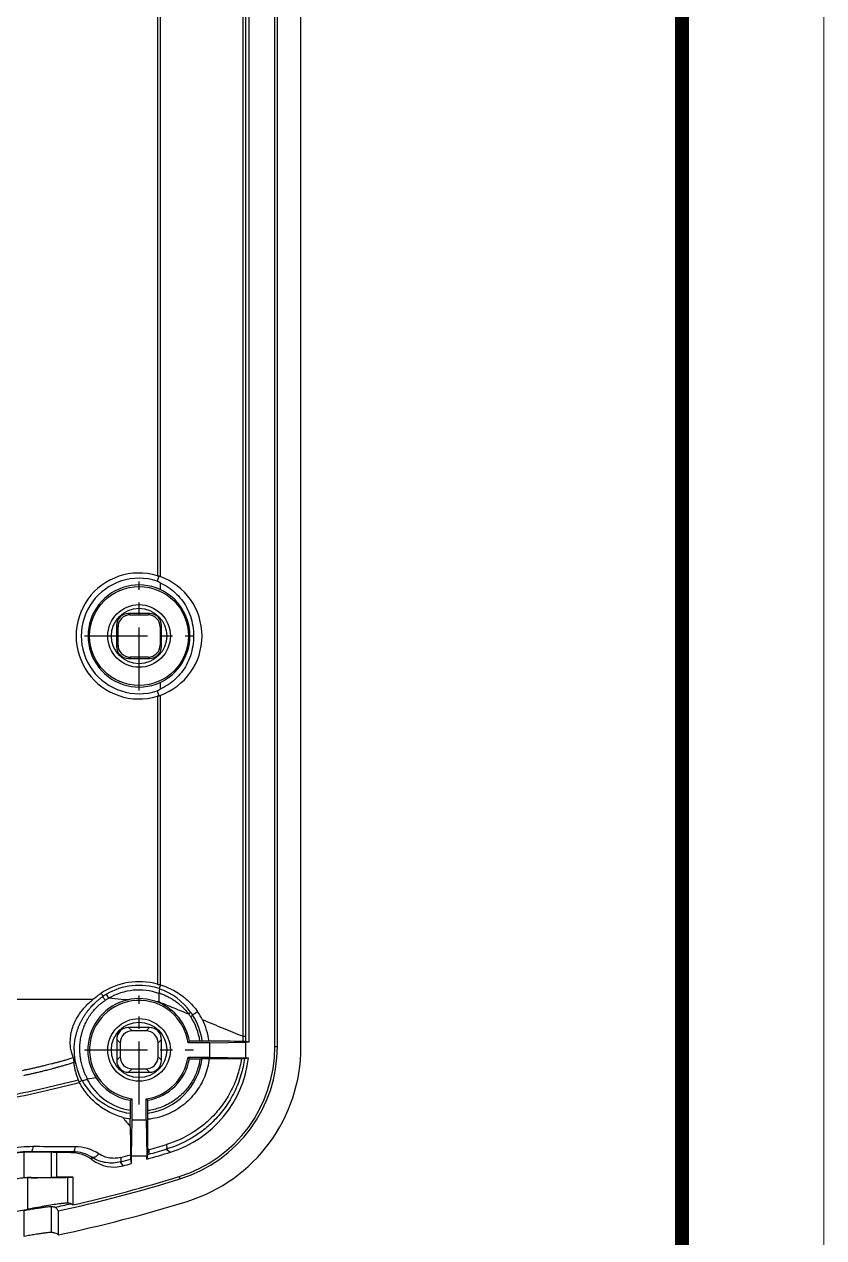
# Model space of a CAD drawing. Header units: millimetres. Extents: x 4688 to 5146, y 1130 to 1448.
# Drawn here: x 5101.2 to 5145.6, y 1235.9 to 1303.3 of the extents above; entities that cross this region are included whole.
import ezdxf

# ---------------------------------------------------------------- set-up
doc = ezdxf.new("R2010")
doc.units = ezdxf.units.MM
doc.header["$MEASUREMENT"] = 0
doc.linetypes.add('CENTER', pattern=[50.8, 31.75, -6.35, 6.35, -6.35])
doc.layers.get('0').update_dxf_attribs({"linetype": 'CONTINUOUS'})
doc.layers.add('from', color=7, linetype='CONTINUOUS', lineweight=13)

msp = doc.modelspace()

# ---------------------------------------------------------------- linework, layer by layer
at = {"color": 7, "linetype": 'Continuous'}
for p, q in [((5113.693, 1246.734), (5113.693, 1381.863)), ((5115.133, 1246.475), (5115.133, 1382.122)), ((5115.273, 1246.475), (5115.273, 1382.122)), ((5116.581, 1246.466), (5116.581, 1382.131)), ((5113.343, 1381.545), (5113.343, 1247.052)), ((5113.502, 1381.544), (5113.502, 1247.053)), ((5108.752, 1356), (5108.752, 1272.597)), ((5108.599, 1355.95), (5108.599, 1272.647)), ((5108.678, 1272.626), (5108.586, 1272.348)), ((5108.752, 1272.25), (5108.752, 1271.883)), ((5106.995, 1270.548), (5107.077, 1270.467)), ((5108.167, 1270.548), (5106.995, 1270.548)), ((5107.077, 1270.467), (5108.086, 1270.467)), ((5108.167, 1270.548), (5108.086, 1270.467)), ((5106.331, 1269.884), (5106.331, 1268.713)), ((5106.331, 1269.884), (5106.412, 1269.803)), ((5106.412, 1268.794), (5106.412, 1269.803)), ((5108.831, 1269.884), (5108.75, 1269.803)), ((5108.75, 1269.803), (5108.75, 1268.794)), ((5108.831, 1268.713), (5108.831, 1269.884)), ((5106.331, 1268.713), (5106.412, 1268.794)), ((5108.831, 1268.713), (5108.75, 1268.794)), ((5106.995, 1268.048), (5107.077, 1268.13)), ((5106.995, 1268.048), (5108.167, 1268.048)), ((5108.086, 1268.13), (5107.077, 1268.13)), ((5108.167, 1268.048), (5108.086, 1268.13)), ((5108.752, 1266.714), (5108.752, 1266.347)), ((5108.586, 1266.248), (5108.678, 1265.971)), ((5108.599, 1265.95), (5108.599, 1249.948)), ((5108.752, 1266), (5108.752, 1249.916)), ((5108.772, 1249.913), (5108.704, 1249.705)), ((5105.019, 1249.106), (5068.143, 1249.106)), ((5105.896, 1249.167), (5105.765, 1249.391)), ((5106.967, 1249.08), (5106.581, 1249.106)), ((5108.677, 1248.963), (5108.568, 1248.971)), ((5108.677, 1249.44), (5108.677, 1248.963)), ((5110.837, 1248.419), (5110.558, 1248.237)), ((5107.002, 1247.542), (5107.193, 1247.351)), ((5108.161, 1247.542), (5107.002, 1247.542)), ((5108.161, 1247.542), (5107.969, 1247.351)), ((5106.337, 1246.878), (5106.337, 1245.719)), ((5106.337, 1246.878), (5106.528, 1246.687)), ((5107.969, 1247.351), (5107.193, 1247.351)), ((5108.825, 1246.878), (5108.634, 1246.687)), ((5108.825, 1245.719), (5108.825, 1246.878)), ((5110.965, 1246.788), (5110.38, 1246.79)), ((5111.472, 1246.781), (5111.092, 1246.787)), ((5113.343, 1247.052), (5113.34, 1246.769)), ((5113.343, 1247.053), (5113.502, 1247.053)), ((5113.693, 1246.734), (5113.502, 1246.766)), ((5106.528, 1246.687), (5106.528, 1245.91)), ((5108.634, 1245.91), (5108.634, 1246.687)), ((5111.507, 1246.698), (5110.302, 1246.698)), ((5111.507, 1246.698), (5113.507, 1246.734)), ((5111.507, 1245.898), (5111.507, 1246.698)), ((5113.507, 1245.863), (5113.507, 1246.734)), ((5113.693, 1246.734), (5113.507, 1246.734)), ((5115.273, 1246.475), (5115.133, 1246.475)), ((5106.337, 1245.719), (5106.528, 1245.91)), ((5108.825, 1245.719), (5108.634, 1245.91)), ((5110.302, 1245.898), (5111.507, 1245.898)), ((5110.379, 1245.808), (5110.971, 1245.81)), ((5111.09, 1245.811), (5111.481, 1245.817)), ((5111.507, 1245.898), (5113.507, 1245.863)), ((5113.507, 1245.863), (5113.657, 1245.863)), ((5107.002, 1245.055), (5107.193, 1245.246)), ((5107.002, 1245.055), (5108.161, 1245.055)), ((5107.193, 1245.246), (5107.969, 1245.246)), ((5108.161, 1245.055), (5107.969, 1245.246)), ((5104.25, 1244.525), (5104.393, 1244.601)), ((5107.085, 1243.496), (5107.086, 1242.941)), ((5107.181, 1243.578), (5107.181, 1242.419)), ((5107.981, 1242.419), (5107.981, 1243.578)), ((5108.073, 1242.926), (5108.075, 1243.498)), ((5107.088, 1242.775), (5107.093, 1242.462)), ((5108.067, 1242.44), (5108.072, 1242.782)), ((5107.094, 1242.038), (5107.093, 1242.462)), ((5107.181, 1242.419), (5107.145, 1240.419)), ((5107.181, 1242.419), (5107.981, 1242.419)), ((5107.981, 1242.419), (5108.017, 1240.419)), ((5108.06, 1240.734), (5108.06, 1240.811)), ((5108.06, 1240.811), (5108.11, 1240.748)), ((5109.089, 1240.78), (5109.328, 1240.618)), ((5101.2, 1239.19), (5101.2, 1240.61)), ((5103.911, 1240.638), (5101.577, 1240.643)), ((5101.577, 1240.62), (5101.577, 1240.643)), ((5102.722, 1239.218), (5102.722, 1240.607)), ((5103.001, 1240.588), (5103.001, 1239.238)), ((5103.782, 1240.588), (5103.001, 1240.588)), ((5107.105, 1240.221), (5107.145, 1239.979)), ((5107.145, 1240.419), (5107.145, 1239.979)), ((5107.145, 1240.419), (5108.017, 1240.419)), ((5108.056, 1240.483), (5108.017, 1240.225)), ((5108.017, 1240.225), (5108.017, 1240.419)), ((5108.113, 1240.499), (5108.056, 1240.483)), ((5101.403, 1237.447), (5101.403, 1239.194)), ((5101.577, 1239.205), (5101.577, 1239.197)), ((5103.001, 1239.238), (5103.904, 1239.238)), ((5103.609, 1239.217), (5103.609, 1237.78)), ((5103.904, 1239.238), (5103.904, 1237.681)), ((5109.856, 1239.128), (5109.815, 1239.262)), ((5101.2, 1235.935), (5101.2, 1237.362)), ((5102.722, 1236.148), (5102.722, 1237.58)), ((5103.078, 1237.356), (5103.078, 1236.018))]:
    msp.add_line(p, q, dxfattribs=at)
at = {"color": 1, "linetype": 'CENTER', "ltscale": 0.11}
for p, q in [((5107.581, 1266.273), (5107.581, 1272.323)), ((5104.556, 1269.298), (5110.606, 1269.298)), ((5107.581, 1243.273), (5107.581, 1249.323)), ((5104.556, 1246.298), (5110.606, 1246.298))]:
    msp.add_line(p, q, dxfattribs=at)
at = {"color": 7, "linetype": 'Continuous'}
for centre, radius in [((5107.581, 1269.298), 2.75), ((5107.581, 1269.298), 1.741), ((5107.581, 1269.298), 1.539), ((5107.581, 1246.298), 1.741), ((5107.581, 1246.298), 1.539)]:
    msp.add_circle(centre, radius, dxfattribs=at)
for centre, radius, start, end in [((5107.581, 1269.298), 3.5, 73.0845, 286.9155), ((5107.581, 1269.298), 3.211, 71.7609, 288.2391), ((5108.958, 1273.823), 1.229, 253.04853, 256.82425), ((5107.581, 1269.298), 3.5, 289.53666, 70.46334), ((5107.581, 1269.298), 2.837, 65.62599, 294.37401), ((5107.213, 1269.852), 2.849, 57.31005, 61.19069), ((5107.564, 1269.3), 2.843, 294.69501, 65.30523), ((5107.212, 1268.746), 2.851, 298.81033, 302.68927), ((5108.958, 1264.774), 1.229, 103.17575, 106.95147), ((5107.581, 1246.298), 3.789, 74.40763, 123.86654), ((5107.581, 1246.298), 3.587, 71.76092, 120.42338), ((5107.581, 1246.298), 3.327, 70.77503, 120.42883), ((5107.55, 1246.324), 3.564, 35.59356, 71.15458), ((5108.135, 1245.166), 4.79, 82.35779, 82.60854), ((5107.581, 1246.298), 2.849, 67.37135, 212.25259), ((5107.581, 1246.298), 2.75, 8.3636, 261.6364), ((5107.274, 1246.818), 2.983, 120.39351, 125.04085), ((5101.357, 1193.963), 55.39, 84.58766, 85.29893), ((5105.208, 1248.895), 3.469, 0.54747, 1.13193), ((5107.575, 1246.302), 2.848, 9.87207, 67.22318), ((5107.409, 1246.214), 3.743, 32.7073, 35.70557), ((5107.638, 1246.282), 3.366, 8.65143, 33.25394), ((5107.555, 1246.307), 3.57, 7.72937, 32.72717), ((5108.051, 1246.449), 3.413, 26.39521, 35.26021), ((5107.642, 1246.253), 3.866, 7.85392, 26.30452), ((5103.792, 1252.32), 8.601, 319.18417, 319.98871), ((5108.294, 606.235), 640.554, 89.548616, 89.71572), ((5256.515, 1247.067), 143.013, 180.00582, 180.1206), ((5106.46, 1246.746), 2.703, 189.52227, 199.368), ((5107.523, 1246.278), 3.55, 179.66222, 208.17116), ((5107.581, 1246.475), 7.551, 287.20399, 0), ((5107.581, 1246.475), 7.691, 287.20399, 0), ((5107.596, 1246.464), 8.985, 287.19763, 0.0137), ((5107.581, 1246.298), 2.75, 278.3636, 351.6364), ((5107.562, 1246.308), 3.562, 278.22258, 351.987), ((5107.574, 1246.303), 2.849, 280.13008, 349.99812), ((5107.504, 1246.532), 6.189, 287.14299, 353.79191), ((5103.759, 1240.248), 8.645, 40.02412, 40.81375), ((5107.789, 1993.725), 747.917, 270.282858, 270.420154), ((5104.309, 1307.534), 62.376, 278.42379, 278.6194), ((5103.906, 1250.02), 5.399, 278.70101, 283.52882), ((5107.573, 1246.305), 2.851, 212.53606, 260.1471), ((5103.302, 1243.961), 1.103, 27.89651, 30.73207), ((5107.557, 1246.335), 3.591, 208.85056, 262.49614), ((5107.63, 1246.223), 3.327, 207.7649, 260.59494), ((5101.521, 1250.132), 8.66, 309.97511, 310.81318), ((5113.605, 1250.09), 8.604, 229.18426, 230.00235), ((5122.293, 1254.737), 19.811, 217.96981, 219.89855), ((5107.66, 1246.213), 3.795, 254.9422, 261.39216), ((5101.661, 1233.968), 6.954, 89.84795, 100.66441), ((5104.02, 1238.49), 2.425, 56.90743, 89.82691), ((5101.584, 1263.431), 23.603, 285.92344, 286.0505), ((5028.18, 1510.514), 281.358, 286.50419, 286.71562), ((5080.434, 1338.491), 101.826, 285.77276, 286.3444), ((5101.562, 1234.126), 6.518, 89.87255, 100.52529), ((5101.563, 1234.094), 6.527, 93.18893, 100.48272), ((5101.552, 1234.302), 6.318, 89.77465, 93.1914), ((5107.74, 1230.597), 10.746, 110.86923, 111.60979), ((5103.782, 1238.587), 2, 53.16649, 90.00108), ((5103.907, 1238.692), 1.946, 57.32384, 89.85538), ((5106.181, 1241.79), 2.001, 233.14629, 285.10904), ((5086.215, 1320.901), 83.105, 284.16372, 284.55641), ((5086.636, 1316.516), 78.993, 284.60314, 285.01762), ((5104.628, 1238.577), 2.438, 31.68836, 37.90489), ((5086.581, 1314.298), 77.112, 286.13976, 287.15683), ((5086.581, 1314.298), 77.112, 285.12607, 285.46673), ((5101.587, 1234.084), 5.121, 94.33572, 100.69826), ((5101.587, 1234.084), 5.113, 92.06872, 100.69671), ((5101.597, 1233.951), 5.254, 90.22401, 94.33449), ((5101.59, 1234), 5.197, 90.14845, 92.06866), ((5086.581, 1314.298), 78.691, 282.1012, 287.20399), ((5086.581, 1314.298), 78.551, 282.73995, 287.20399), ((5086.581, 1319.512), 83.392, 259.7622, 280.2378), ((5086.581, 1314.298), 78.459, 281.99955, 282.67725), ((5086.581, 1314.298), 80, 281.90034, 287.21133)]:
    msp.add_arc(centre, radius, start, end, dxfattribs=at)
for centre, major_axis, ratio, start_param, end_param in [((5106.996, 1269.884), (0.47, -0.47), 0.999695, 2.356347, 3.926839), ((5107.077, 1269.803), (-0.47, 0.47), 0.999695, -0.785246, 0.785246), ((5108.085, 1269.803), (0.47, 0.47), 0.999695, -0.785246, 0.785246), ((5108.166, 1269.884), (0.47, 0.47), 0.999695, -0.785246, 0.785246), ((5106.996, 1268.713), (0.47, 0.47), 0.999695, 2.356347, 3.926839), ((5107.077, 1268.794), (0.47, 0.47), 0.999695, -3.926839, -2.356347), ((5108.085, 1268.794), (-0.47, 0.47), 0.999695, -3.926839, -2.356347), ((5108.166, 1268.713), (-0.47, 0.47), 0.999695, -3.926839, -2.356347), ((5107.002, 1246.878), (-0.47, 0.47), 0.999695, -0.785246, 0.785246), ((5108.16, 1246.878), (0.47, 0.47), 0.999695, -0.785246, 0.785246), ((5107.193, 1246.687), (0.47, -0.47), 0.999695, 2.356347, 3.926839), ((5107.969, 1246.687), (-0.47, -0.47), 0.999695, 2.356347, 3.926839), ((5107.002, 1245.719), (0.47, 0.47), 0.999695, -3.926839, -2.356347), ((5107.193, 1245.91), (0.47, 0.47), 0.999695, 2.356347, 3.926839), ((5107.969, 1245.91), (-0.47, 0.47), 0.999695, 2.356347, 3.926839), ((5108.16, 1245.719), (-0.47, 0.47), 0.999695, -3.926839, -2.356347), ((5100.75, 1240.604), (2, 0), 0.008727, 0.169767, 1.144839), ((5078.081, 1240.57), (25, 0), 0.008727, 0.080086, 0.169767), ((5100.75, 1239.221), (2, 0), 0.008727, -1.144839, -0.169767), ((5100.75, 1239.221), (2.9, 0), 0.008727, -1.281831, -0.169767), ((5078.081, 1239.255), (25, 0), 0.008727, -0.169767, -0.080086), ((5078.081, 1239.255), (25.9, 0), 0.008727, -0.169767, -0.077297)]:
    msp.add_ellipse(centre, major_axis=major_axis, ratio=ratio, start_param=start_param, end_param=end_param, dxfattribs=at)
for points, start_tangent, end_tangent in [([(5108.752, 1272.597), (5108.715, 1272.611), (5108.678, 1272.626)], (-0.942508, 0.334185), (-0.919158, 0.393889)), ([(5108.752, 1272.25), (5109.199, 1272.008), (5109.594, 1271.699), (5109.935, 1271.328), (5110.216, 1270.896), (5110.432, 1270.401), (5110.566, 1269.858), (5110.611, 1269.299), (5110.566, 1268.739), (5110.432, 1268.197), (5110.217, 1267.701), (5109.935, 1267.269), (5109.594, 1266.898), (5109.199, 1266.589), (5108.752, 1266.347)], (0.916676, -0.399631), (-0.916674, -0.399636)), ([(5108.678, 1265.971), (5108.715, 1265.986), (5108.752, 1266)], (0.919158, 0.393889), (0.942507, 0.334188)), ([(5108.599, 1249.948), (5108.652, 1249.934), (5108.703, 1249.924), (5108.752, 1249.916)], (0.963198, -0.268792), (0.99169, -0.128647)), ([(5108.679, 1249.463), (5108.677, 1249.448), (5108.678, 1249.44)], (-0.243085, -0.970005), (0.274367, -0.961625)), ([(5108.704, 1249.705), (5108.709, 1249.639), (5108.699, 1249.556), (5108.679, 1249.463)], (0.237947, -0.971278), (-0.243085, -0.970005)), ([(5108.679, 1249.463), (5108.939, 1249.368), (5109.199, 1249.247), (5109.434, 1249.114), (5109.631, 1248.982), (5109.798, 1248.853), (5109.942, 1248.728), (5110.066, 1248.607), (5110.174, 1248.491), (5110.266, 1248.383), (5110.346, 1248.281)], (0.952108, -0.305763), (0.600853, -0.799359)), ([(5108.772, 1249.913), (5109.199, 1249.755), (5109.592, 1249.555), (5109.951, 1249.321), (5110.278, 1249.053), (5110.574, 1248.752), (5110.837, 1248.419)], (0.955799, -0.29402), (0.576701, -0.816955)), ([(5103.795, 1246.298), (5103.758, 1246.754), (5103.797, 1247.177), (5103.894, 1247.558), (5104.031, 1247.892), (5104.189, 1248.176), (5104.353, 1248.413), (5104.516, 1248.616), (5104.679, 1248.794), (5104.845, 1248.955), (5105.019, 1249.106)], (-0.164954, 0.986301), (0.770339, 0.637634)), ([(5103.973, 1246.298), (5103.976, 1246.432), (5103.986, 1246.583), (5104.005, 1246.748), (5104.033, 1246.922), (5104.072, 1247.102), (5104.12, 1247.282), (5104.176, 1247.454), (5104.235, 1247.611), (5104.296, 1247.751), (5104.362, 1247.886), (5104.434, 1248.022), (5104.516, 1248.159), (5104.609, 1248.301), (5104.715, 1248.447), (5104.819, 1248.579), (5104.917, 1248.691), (5105.009, 1248.789), (5105.095, 1248.875), (5105.174, 1248.949), (5105.25, 1249.016), (5105.324, 1249.08), (5105.401, 1249.141), (5105.479, 1249.201), (5105.561, 1249.26)], (0.006639, 0.999978), (0.818073, 0.575115)), ([(5104.288, 1246.327), (5104.29, 1246.451), (5104.297, 1246.59), (5104.311, 1246.742), (5104.334, 1246.904), (5104.366, 1247.071), (5104.406, 1247.238), (5104.454, 1247.398), (5104.505, 1247.544), (5104.558, 1247.675), (5104.615, 1247.801), (5104.678, 1247.927), (5104.75, 1248.055), (5104.832, 1248.187), (5104.927, 1248.322), (5105.022, 1248.443), (5105.111, 1248.547), (5105.195, 1248.637), (5105.274, 1248.715), (5105.347, 1248.782), (5105.417, 1248.843), (5105.487, 1248.899), (5105.559, 1248.954), (5105.632, 1249.006), (5105.708, 1249.057)], (-0.005983, 0.999982), (0.840269, 0.54217)), ([(5105.019, 1249.106), (5105.114, 1249.183), (5105.203, 1249.252), (5105.291, 1249.318), (5105.38, 1249.382), (5105.47, 1249.444)], (0.770339, 0.637634), (0.829358, 0.558718)), ([(5105.47, 1249.444), (5105.508, 1249.388), (5105.546, 1249.331), (5105.561, 1249.261)], (0.556836, -0.830623), (0.057844, -0.998326)), ([(5105.708, 1249.057), (5105.65, 1249.138), (5105.599, 1249.208), (5105.56, 1249.26)], (-0.576537, 0.817071), (-0.611862, 0.790965)), ([(5105.708, 1249.057), (5105.767, 1249.094), (5105.83, 1249.13), (5105.896, 1249.167)], (0.840203, 0.542271), (0.88126, 0.472631)), ([(5110.346, 1248.281), (5109.525, 1248.616), (5108.677, 1248.963)], (-0.925059, 0.379823), (-0.924244, 0.381802)), ([(5110.346, 1248.281), (5110.389, 1248.323), (5110.424, 1248.363), (5110.448, 1248.399)], (0.741908, 0.670502), (0.488108, 0.872783)), ([(5110.346, 1248.281), (5110.4, 1248.205), (5110.452, 1248.127)], (0.590649, -0.806929), (0.548778, -0.835968)), ([(5110.452, 1248.127), (5110.497, 1248.166), (5110.532, 1248.203), (5110.558, 1248.237)], (0.773655, 0.633607), (0.538031, 0.842925)), ([(5113.343, 1247.052), (5112.279, 1247.487), (5111.108, 1247.966)], (-0.925496, 0.378757), (-0.924758, 0.380557)), ([(5111.092, 1246.787), (5111.058, 1246.787), (5111.015, 1246.788), (5110.965, 1246.788)], (-0.999885, 0.015175), (-0.999989, 0.004587)), ([(5113.502, 1246.766), (5113.479, 1246.767), (5113.423, 1246.768), (5113.34, 1246.769)], (-0.986418, 0.164257), (-0.999968, 0.007971)), ([(5104.722, 1244.684), (5104.633, 1244.854), (5104.553, 1245.029), (5104.487, 1245.2), (5104.434, 1245.359), (5104.394, 1245.505), (5104.362, 1245.64), (5104.339, 1245.764), (5104.321, 1245.878), (5104.308, 1245.982), (5104.299, 1246.077), (5104.293, 1246.164), (5104.29, 1246.247), (5104.288, 1246.327)], (-0.491107, 0.871099), (-0.006118, 0.999981)), ([(5103.91, 1245.849), (5103.677, 1245.78), (5103.46, 1245.717), (5103.257, 1245.661), (5103.067, 1245.61), (5102.89, 1245.563), (5102.724, 1245.52), (5102.569, 1245.481), (5102.425, 1245.446), (5102.292, 1245.414), (5102.171, 1245.385), (5102.06, 1245.359), (5101.956, 1245.335), (5101.858, 1245.312), (5101.76, 1245.29), (5101.663, 1245.268), (5101.565, 1245.247), (5101.468, 1245.225), (5101.372, 1245.204), (5101.278, 1245.184), (5101.186, 1245.164), (5101.09, 1245.143)], (-0.956998, -0.290095), (-0.975328, -0.220761)), ([(5103.964, 1245.597), (5103.734, 1245.525), (5103.519, 1245.46), (5103.318, 1245.401), (5103.13, 1245.348), (5102.954, 1245.299), (5102.789, 1245.255), (5102.635, 1245.214), (5102.493, 1245.177), (5102.361, 1245.144), (5102.241, 1245.114), (5102.131, 1245.087), (5102.028, 1245.062), (5101.929, 1245.038), (5101.832, 1245.015), (5101.735, 1244.992), (5101.638, 1244.97), (5101.541, 1244.948), (5101.445, 1244.926), (5101.351, 1244.905), (5101.259, 1244.885), (5101.167, 1244.865)], (-0.953011, -0.302936), (-0.976978, -0.213338)), ([(5103.91, 1245.849), (5103.943, 1245.732), (5103.964, 1245.597)], (0.33155, -0.943438), (0.105127, -0.994459)), ([(5104.216, 1244.616), (5104.138, 1244.821), (5104.076, 1245.02), (5104.026, 1245.215), (5103.99, 1245.407), (5103.964, 1245.597)], (-0.385015, 0.92291), (-0.105127, 0.994459)), ([(5111.481, 1245.817), (5111.227, 1244.823), (5110.722, 1243.936), (5109.996, 1243.208), (5109.093, 1242.694), (5108.067, 1242.44)], (-0.115972, -0.993253), (-0.9946, -0.103784)), ([(5110.971, 1245.81), (5110.835, 1245.224), (5110.559, 1244.603), (5110.096, 1243.973), (5109.452, 1243.434), (5108.741, 1243.085), (5108.073, 1242.926)], (-0.138862, -0.990312), (-0.991281, -0.131766)), ([(5113.446, 1245.831), (5113.246, 1244.905), (5112.878, 1243.964), (5112.359, 1243.098), (5111.763, 1242.386), (5111.168, 1241.852), (5110.597, 1241.452), (5110.052, 1241.152), (5109.545, 1240.933), (5109.089, 1240.78)], (-0.134963, -0.990851), (-0.959283, -0.282446)), ([(5113.274, 1245.828), (5113.07, 1244.946), (5112.707, 1244.053), (5112.204, 1243.233), (5111.632, 1242.562), (5111.066, 1242.059), (5110.525, 1241.683), (5110.011, 1241.399), (5109.534, 1241.192), (5109.105, 1241.045)], (-0.14876, -0.988873), (-0.957596, -0.288115)), ([(5110.971, 1245.81), (5111.017, 1245.811), (5111.057, 1245.811), (5111.09, 1245.811)], (0.99999, 0.004532), (0.99989, 0.0148)), ([(5113.274, 1245.828), (5113.362, 1245.829), (5113.421, 1245.83), (5113.446, 1245.831)], (0.999972, 0.007499), (0.989209, 0.146514)), ([(5104.277, 1244.478), (5102.414, 1244.021), (5100.481, 1243.603), (5098.686, 1243.271), (5097.093, 1243.016), (5095.666, 1242.818), (5094.385, 1242.662), (5093.212, 1242.538), (5092.068, 1242.438), (5090.908, 1242.358), (5089.747, 1242.298), (5088.607, 1242.257), (5087.486, 1242.235), (5086.368, 1242.23)], (-0.968084, -0.250624), (-0.999996, 0.002924)), ([(5104.216, 1244.616), (5102.355, 1244.168), (5100.428, 1243.76), (5098.641, 1243.435), (5097.055, 1243.186), (5095.634, 1242.992), (5094.358, 1242.84), (5093.188, 1242.719), (5092.049, 1242.621), (5090.893, 1242.542), (5089.736, 1242.484), (5088.6, 1242.444), (5087.483, 1242.422), (5086.369, 1242.417)], (-0.969234, -0.246141), (-0.999996, 0.002878)), ([(5104.25, 1244.525), (5104.24, 1244.555), (5104.229, 1244.585), (5104.216, 1244.616)], (-0.310325, 0.95063), (-0.385024, 0.922907)), ([(5106.675, 1242.549), (5105.953, 1242.826), (5105.278, 1243.262), (5104.705, 1243.832), (5104.277, 1244.478)], (-0.965708, 0.25963), (-0.467208, 0.884148)), ([(5104.412, 1244.603), (5104.398, 1244.603), (5104.395, 1244.6)], (-0.981101, 0.193495), (-0.543334, -0.839516)), ([(5104.412, 1244.603), (5104.488, 1244.605), (5104.584, 1244.632), (5104.686, 1244.673)], (0.981101, -0.193495), (0.913762, 0.406251)), ([(5104.722, 1244.684), (5104.71, 1244.681), (5104.698, 1244.678), (5104.686, 1244.673)], (-0.988561, -0.150821), (-0.913762, -0.406251)), ([(5107.086, 1242.941), (5107.087, 1242.877), (5107.087, 1242.82), (5107.088, 1242.775)], (0.003459, -0.999994), (0.015423, -0.999881)), ([(5108.072, 1242.782), (5108.072, 1242.821), (5108.073, 1242.87), (5108.073, 1242.926)], (0.014557, 0.999894), (0.003373, 0.999994)), ([(5107.094, 1242.038), (5107.096, 1241.506), (5107.099, 1240.982), (5107.101, 1240.467)], (0.004022, -0.999992), (0.004885, -0.999988)), ([(5108.06, 1240.811), (5108.062, 1241.363), (5108.065, 1241.907), (5108.067, 1242.44)], (0.004699, 0.999989), (0.003651, 0.999993)), ([(5101.68, 1240.922), (5101.654, 1240.775), (5101.618, 1240.678), (5101.577, 1240.643)], (-0.11497, -0.993369), (-0.999321, -0.036837)), ([(5104.028, 1240.915), (5103.238, 1240.917), (5102.455, 1240.92), (5101.68, 1240.922)], (-0.999995, 0.003105), (-0.999996, 0.002694)), ([(5104.028, 1240.915), (5103.999, 1240.769), (5103.958, 1240.673), (5103.911, 1240.638)], (-0.131236, -0.991351), (-0.99948, -0.032237)), ([(5108.056, 1240.483), (5108.058, 1240.519), (5108.059, 1240.605), (5108.06, 1240.734)], (0.15103, 0.988529), (0.004741, 0.999989)), ([(5108.11, 1240.748), (5108.127, 1240.625), (5108.128, 1240.539), (5108.113, 1240.499)], (0.176949, -0.98422), (-0.829033, -0.5592)), ([(5109.105, 1241.045), (5109.119, 1240.916), (5109.113, 1240.824), (5109.089, 1240.78)], (0.158328, -0.987387), (-0.865785, -0.500416)), ([(5105.344, 1240.522), (5105.204, 1240.387), (5105.066, 1240.319), (5104.957, 1240.33)], (-0.640358, -0.768077), (-0.867083, 0.498164)), ([(5106.552, 1240.075), (5106.163, 1240.013), (5105.757, 1240.032), (5105.348, 1240.136), (5104.957, 1240.33)], (-0.967128, -0.254292), (-0.84443, 0.535665)), ([(5104.981, 1240.188), (5104.975, 1240.234), (5104.967, 1240.28), (5104.957, 1240.33)], (-0.114229, 0.993454), (-0.223847, 0.974624)), ([(5106.551, 1240.319), (5106.257, 1240.273), (5105.95, 1240.289), (5105.641, 1240.371), (5105.344, 1240.522)], (-0.96685, -0.255344), (-0.838152, 0.545437)), ([(5106.551, 1240.319), (5106.566, 1240.198), (5106.567, 1240.114), (5106.552, 1240.075)], (0.160976, -0.986958), (-0.829898, -0.557915)), ([(5107.101, 1240.467), (5107.102, 1240.341), (5107.103, 1240.256), (5107.105, 1240.221)], (0.004885, -0.999988), (0.165621, -0.98619)), ([(5102.722, 1237.58), (5102.637, 1237.58), (5102.499, 1237.568), (5102.312, 1237.544), (5102.081, 1237.51), (5101.814, 1237.467), (5101.518, 1237.417), (5101.2, 1237.362)], (-0.994834, 0.101511), (-0.984575, -0.174961)), ([(5103.609, 1237.78), (5103.461, 1237.777), (5103.21, 1237.749), (5102.866, 1237.699), (5102.439, 1237.63), (5101.946, 1237.544), (5101.403, 1237.447)], (-0.995914, 0.09031), (-0.98409, -0.177669)), ([(5102.893, 1237.554), (5102.842, 1237.564), (5102.785, 1237.573), (5102.722, 1237.58)], (-0.976296, 0.21644), (-0.994834, 0.101511)), ([(5103.078, 1237.356), (5103.048, 1237.429), (5102.986, 1237.495), (5102.893, 1237.554)], (-0.182836, 0.983143), (-0.88998, 0.455999)), ([(5103.8, 1237.753), (5103.743, 1237.764), (5103.68, 1237.773), (5103.609, 1237.78)], (-0.97533, 0.22075), (-0.995914, 0.09031)), ([(5103.8, 1237.753), (5103.839, 1237.73), (5103.874, 1237.706), (5103.904, 1237.681)], (0.884154, -0.467196), (0.731536, -0.681802)), ([(5102.722, 1236.148), (5102.637, 1236.148), (5102.499, 1236.136), (5102.312, 1236.113), (5102.081, 1236.08), (5101.814, 1236.039), (5101.518, 1235.99), (5101.2, 1235.935)], (-0.994465, 0.105068), (-0.985155, -0.171664)), ([(5103.078, 1236.018), (5103.024, 1236.075), (5102.906, 1236.119), (5102.722, 1236.148)], (-0.303782, 0.952741), (-0.994465, 0.105068))]:
    msp.add_spline(points, degree=3, dxfattribs=dict(at, start_tangent=start_tangent, end_tangent=end_tangent))
at = {"layer": 'from'}
msp.add_lwpolyline([(4688.35, 1129.877), (5145.634, 1129.877), (5145.634, 1447.649), (4688.35, 1447.649)], close=True, dxfattribs=at)
at = {"layer": 'from', "const_width": 0.788}
msp.add_lwpolyline([(4696.23, 1137.758), (4696.23, 1439.768), (5137.753, 1439.768), (5137.753, 1137.758), (4696.23, 1137.758)], dxfattribs=at)

doc.saveas('drawing.dxf')
